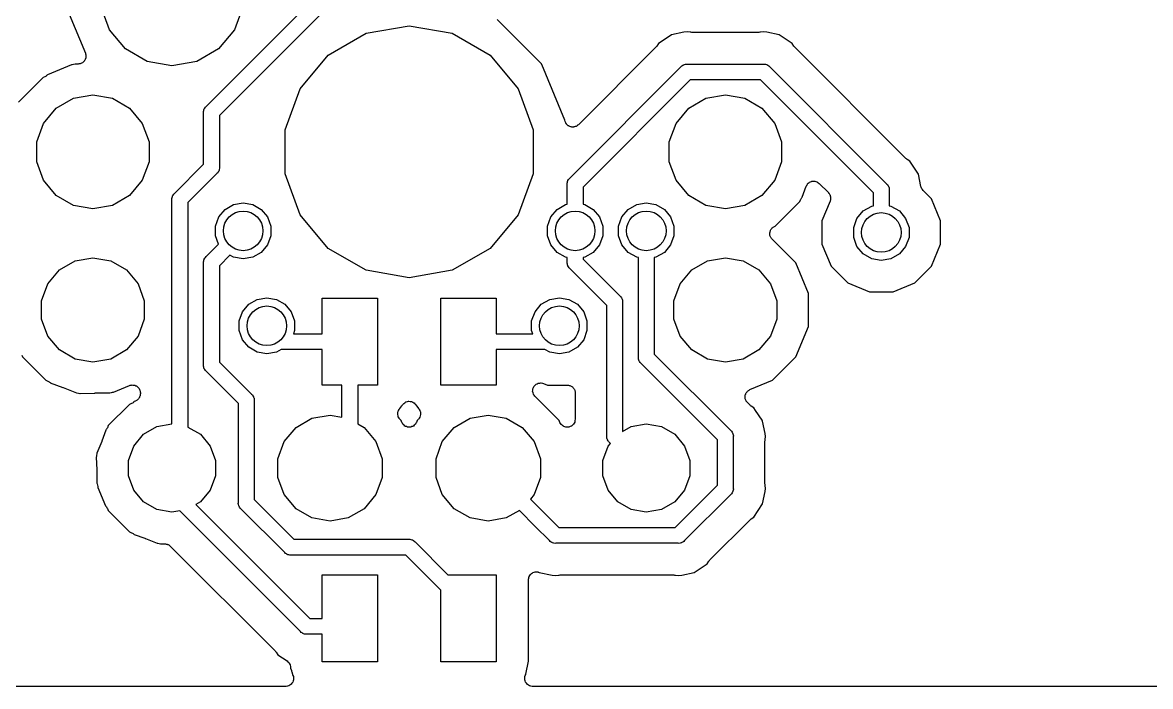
# Model space of a CAD drawing. Extents: x 240.1 to 314.9, y -176.2 to -102.8.
# Drawn here: x 261.76 to 279.88, y -176.23 to -165.56 of the extents above; entities that cross this region are included whole.
import ezdxf

# ---------------------------------------------------------------- set-up
doc = ezdxf.new("R2010")
doc.units = 0
doc.header["$MEASUREMENT"] = 0
doc.layers.add('BLACK', color=7, linetype='CONTINUOUS')

msp = doc.modelspace()

# ---------------------------------------------------------------- linework, layer by layer
at = {"layer": 'BLACK', "linetype": 'CONTINUOUS'}
for p, q in [((264.709, -166.911), (266.987, -164.633)), ((267.134, -164.846), (264.922, -167.058)), ((263.155, -165.68), (263.017, -165.302)), ((265.303, -165.302), (265.165, -165.68)), ((262.509, -165.428), (262.769, -166.055)), ((270.096, -166.228), (269.382, -165.514)), ((263.414, -165.989), (263.155, -165.68)), ((265.165, -165.68), (264.906, -165.989)), ((266.669, -166.089), (267.278, -165.737)), ((267.278, -165.737), (267.97, -165.615)), ((267.97, -165.615), (268.662, -165.737)), ((268.662, -165.737), (269.271, -166.089)), ((272.187, -165.76), (272.05, -165.851)), ((272.384, -165.721), (272.187, -165.76)), ((272.435, -165.711), (272.384, -165.721)), ((272.384, -165.721), (272.384, -165.721)), ((272.485, -165.721), (272.435, -165.711)), ((272.497, -165.721), (272.485, -165.721)), ((272.51, -165.723), (272.497, -165.721)), ((273.59, -165.723), (272.51, -165.723)), ((273.603, -165.721), (273.59, -165.723)), ((273.615, -165.721), (273.603, -165.721)), ((273.665, -165.711), (273.615, -165.721)), ((273.716, -165.721), (273.665, -165.711)), ((273.913, -165.76), (273.716, -165.721)), ((273.716, -165.721), (273.716, -165.721)), ((274.123, -165.9), (273.913, -165.76)), ((271.933, -165.962), (270.688, -167.206)), ((271.94, -165.952), (271.933, -165.962)), ((271.948, -165.943), (271.94, -165.952)), ((271.977, -165.9), (271.948, -165.943)), ((272.05, -165.851), (271.977, -165.9)), ((274.152, -165.943), (274.123, -165.9)), ((274.16, -165.952), (274.152, -165.943)), ((274.167, -165.962), (274.16, -165.952)), ((275.951, -167.746), (274.167, -165.962)), ((262.773, -166.142), (262.766, -166.155)), ((262.769, -166.055), (262.772, -166.069)), ((262.772, -166.069), (262.776, -166.082)), ((262.774, -166.134), (262.773, -166.142)), ((262.776, -166.126), (262.774, -166.134)), ((262.776, -166.082), (262.776, -166.09)), ((262.776, -166.09), (262.778, -166.099)), ((262.778, -166.099), (262.776, -166.112)), ((262.776, -166.112), (262.776, -166.126)), ((263.763, -166.191), (263.414, -165.989)), ((264.906, -165.989), (264.557, -166.191)), ((266.217, -166.628), (266.669, -166.089)), ((269.271, -166.089), (269.723, -166.628)), ((262.548, -166.244), (262.161, -166.405)), ((262.559, -166.244), (262.548, -166.244)), ((262.58, -166.239), (262.559, -166.244)), ((262.559, -166.244), (262.559, -166.244)), ((262.559, -166.244), (262.559, -166.244)), ((262.602, -166.234), (262.58, -166.239)), ((262.61, -166.231), (262.602, -166.234)), ((262.602, -166.234), (262.602, -166.234)), ((262.602, -166.234), (262.602, -166.234)), ((262.651, -166.231), (262.61, -166.231)), ((262.665, -166.229), (262.651, -166.231)), ((262.679, -166.228), (262.665, -166.229)), ((262.687, -166.225), (262.679, -166.228)), ((262.695, -166.223), (262.687, -166.225)), ((262.707, -166.217), (262.695, -166.223)), ((262.72, -166.211), (262.707, -166.217)), ((262.726, -166.206), (262.72, -166.211)), ((262.733, -166.201), (262.726, -166.206)), ((262.742, -166.191), (262.733, -166.201)), ((262.752, -166.181), (262.742, -166.191)), ((262.756, -166.174), (262.752, -166.181)), ((262.761, -166.168), (262.756, -166.174)), ((262.766, -166.155), (262.761, -166.168)), ((264.16, -166.261), (263.763, -166.191)), ((264.557, -166.191), (264.16, -166.261)), ((270.097, -166.23), (270.096, -166.228)), ((270.101, -166.237), (270.097, -166.23)), ((270.472, -167.132), (270.101, -166.237)), ((270.551, -168.062), (272.341, -166.272)), ((272.341, -166.272), (272.352, -166.259)), ((272.352, -166.259), (272.366, -166.251)), ((272.366, -166.251), (272.38, -166.241)), ((272.38, -166.241), (272.386, -166.24)), ((272.386, -166.24), (272.391, -166.237)), ((272.391, -166.237), (272.407, -166.234)), ((272.407, -166.234), (272.423, -166.23)), ((272.423, -166.23), (272.44, -166.231)), ((272.44, -166.231), (273.66, -166.231)), ((273.66, -166.231), (273.677, -166.23)), ((273.677, -166.23), (273.693, -166.234)), ((273.693, -166.234), (273.709, -166.237)), ((273.709, -166.237), (273.714, -166.24)), ((273.714, -166.24), (273.72, -166.241)), ((273.72, -166.241), (273.734, -166.251)), ((273.734, -166.251), (273.748, -166.259)), ((273.748, -166.259), (273.759, -166.272)), ((273.759, -166.272), (275.641, -168.154)), ((262.092, -166.446), (261.696, -166.842)), ((262.119, -166.434), (262.092, -166.446)), ((262.127, -166.429), (262.119, -166.434)), ((262.137, -166.425), (262.127, -166.429)), ((262.146, -166.417), (262.137, -166.425)), ((262.156, -166.411), (262.146, -166.417)), ((262.161, -166.405), (262.156, -166.411)), ((272.487, -166.485), (270.764, -168.208)), ((273.613, -166.485), (272.487, -166.485)), ((275.428, -168.3), (273.613, -166.485)), ((265.976, -167.288), (266.217, -166.628)), ((269.723, -166.628), (269.964, -167.288)), ((262.302, -166.939), (262.577, -166.78)), ((262.577, -166.78), (262.89, -166.725)), ((262.89, -166.725), (263.203, -166.78)), ((263.203, -166.78), (263.478, -166.939)), ((272.462, -166.939), (272.737, -166.78)), ((272.737, -166.78), (273.05, -166.725)), ((273.05, -166.725), (273.363, -166.78)), ((273.363, -166.78), (273.638, -166.939)), ((262.098, -167.183), (262.302, -166.939)), ((263.478, -166.939), (263.682, -167.183)), ((264.667, -166.994), (264.671, -166.977)), ((264.668, -167.011), (264.667, -166.994)), ((264.668, -167.841), (264.668, -167.011)), ((264.671, -166.977), (264.674, -166.961)), ((264.674, -166.961), (264.677, -166.956)), ((264.677, -166.956), (264.678, -166.951)), ((264.678, -166.951), (264.688, -166.937)), ((264.688, -166.937), (264.696, -166.922)), ((264.696, -166.922), (264.709, -166.911)), ((272.258, -167.183), (272.462, -166.939)), ((273.638, -166.939), (273.842, -167.183)), ((261.989, -167.481), (262.098, -167.183)), ((263.682, -167.183), (263.791, -167.481)), ((264.922, -167.058), (264.922, -167.888)), ((270.476, -167.151), (270.472, -167.132)), ((270.477, -167.153), (270.476, -167.151)), ((270.477, -167.155), (270.477, -167.153)), ((270.481, -167.165), (270.477, -167.155)), ((270.489, -167.177), (270.481, -167.165)), ((270.495, -167.189), (270.489, -167.177)), ((270.501, -167.195), (270.495, -167.189)), ((270.505, -167.202), (270.501, -167.195)), ((270.516, -167.211), (270.505, -167.202)), ((270.526, -167.221), (270.516, -167.211)), ((270.533, -167.224), (270.526, -167.221)), ((270.54, -167.229), (270.533, -167.224)), ((270.553, -167.233), (270.54, -167.229)), ((270.566, -167.239), (270.553, -167.233)), ((270.639, -167.235), (270.626, -167.24)), ((270.652, -167.232), (270.639, -167.235)), ((270.659, -167.227), (270.652, -167.232)), ((270.667, -167.224), (270.659, -167.227)), ((270.677, -167.214), (270.667, -167.224)), ((270.688, -167.206), (270.677, -167.214)), ((272.149, -167.481), (272.258, -167.183)), ((273.842, -167.183), (273.951, -167.481)), ((265.976, -167.992), (265.976, -167.288)), ((269.964, -167.288), (269.964, -167.992)), ((270.574, -167.24), (270.566, -167.239)), ((270.582, -167.242), (270.574, -167.24)), ((270.596, -167.242), (270.582, -167.242)), ((270.61, -167.243), (270.596, -167.242)), ((270.618, -167.241), (270.61, -167.243)), ((270.626, -167.24), (270.618, -167.241)), ((261.989, -167.799), (261.989, -167.481)), ((263.791, -167.481), (263.791, -167.799)), ((272.149, -167.799), (272.149, -167.481)), ((273.951, -167.481), (273.951, -167.799)), ((275.961, -167.753), (275.951, -167.746)), ((275.97, -167.762), (275.961, -167.753)), ((276.013, -167.79), (275.97, -167.762)), ((262.098, -168.097), (261.989, -167.799)), ((263.791, -167.799), (263.682, -168.097)), ((264.201, -168.308), (264.668, -167.841)), ((264.902, -167.962), (264.894, -167.977)), ((264.912, -167.949), (264.902, -167.962)), ((264.913, -167.943), (264.912, -167.949)), ((264.916, -167.938), (264.913, -167.943)), ((264.919, -167.922), (264.916, -167.938)), ((264.923, -167.905), (264.919, -167.922)), ((264.922, -167.888), (264.923, -167.905)), ((272.258, -168.097), (272.149, -167.799)), ((273.951, -167.799), (273.842, -168.097)), ((276.153, -168), (276.013, -167.79)), ((262.302, -168.341), (262.098, -168.097)), ((263.682, -168.097), (263.478, -168.341)), ((264.881, -167.988), (264.414, -168.455)), ((264.894, -167.977), (264.881, -167.988)), ((266.217, -168.652), (265.976, -167.992)), ((269.964, -167.992), (269.723, -168.652)), ((270.509, -168.145), (270.513, -168.128)), ((270.513, -168.128), (270.516, -168.112)), ((270.516, -168.112), (270.519, -168.107)), ((270.519, -168.107), (270.52, -168.101)), ((270.52, -168.101), (270.53, -168.087)), ((270.53, -168.087), (270.538, -168.073)), ((270.538, -168.073), (270.551, -168.062)), ((272.462, -168.341), (272.258, -168.097)), ((273.842, -168.097), (273.638, -168.341)), ((274.382, -168.145), (274.394, -168.133)), ((274.394, -168.133), (274.399, -168.131)), ((274.399, -168.131), (274.404, -168.127)), ((274.404, -168.127), (274.419, -168.122)), ((274.419, -168.122), (274.434, -168.115)), ((274.434, -168.115), (274.44, -168.114)), ((274.44, -168.114), (274.445, -168.112)), ((274.445, -168.112), (274.462, -168.112)), ((274.462, -168.112), (274.478, -168.111)), ((274.478, -168.111), (274.483, -168.112)), ((274.483, -168.112), (274.489, -168.112)), ((274.489, -168.112), (274.505, -168.118)), ((274.505, -168.118), (274.521, -168.122)), ((274.521, -168.122), (274.525, -168.126)), ((274.525, -168.126), (274.531, -168.127)), ((274.531, -168.127), (274.543, -168.138)), ((274.543, -168.138), (274.557, -168.148)), ((276.192, -168.195), (276.153, -168)), ((264.18, -168.334), (264.188, -168.319)), ((264.188, -168.319), (264.201, -168.308)), ((270.51, -168.161), (270.509, -168.145)), ((270.51, -168.481), (270.51, -168.161)), ((270.764, -168.208), (270.764, -168.481)), ((274.283, -168.371), (274.348, -168.194)), ((274.348, -168.194), (274.356, -168.179)), ((274.356, -168.179), (274.363, -168.164)), ((274.363, -168.164), (274.367, -168.16)), ((274.367, -168.16), (274.37, -168.156)), ((274.37, -168.156), (274.382, -168.145)), ((274.557, -168.148), (274.704, -168.295)), ((274.704, -168.295), (274.709, -168.302)), ((274.709, -168.302), (274.715, -168.308)), ((274.715, -168.308), (274.722, -168.32)), ((274.722, -168.32), (274.73, -168.331)), ((275.428, -168.506), (275.428, -168.3)), ((275.641, -168.154), (275.654, -168.165)), ((275.654, -168.165), (275.662, -168.179)), ((275.662, -168.179), (275.672, -168.193)), ((275.672, -168.193), (275.673, -168.199)), ((275.673, -168.199), (275.676, -168.204)), ((275.676, -168.204), (275.679, -168.22)), ((275.679, -168.22), (275.683, -168.237)), ((275.683, -168.237), (275.682, -168.253)), ((275.682, -168.253), (275.682, -168.506)), ((276.197, -168.209), (276.192, -168.195)), ((276.201, -168.224), (276.197, -168.209)), ((276.205, -168.23), (276.201, -168.224)), ((276.208, -168.236), (276.205, -168.23)), ((276.218, -168.248), (276.208, -168.236)), ((276.227, -168.26), (276.218, -168.248)), ((276.362, -168.396), (276.227, -168.26)), ((262.577, -168.5), (262.302, -168.341)), ((262.89, -168.555), (262.577, -168.5)), ((263.203, -168.5), (262.89, -168.555)), ((263.478, -168.341), (263.203, -168.5)), ((264.159, -168.391), (264.163, -168.374)), ((264.16, -168.408), (264.159, -168.391)), ((264.16, -172.011), (264.16, -168.408)), ((264.163, -168.374), (264.166, -168.358)), ((264.166, -168.358), (264.169, -168.353)), ((264.169, -168.353), (264.17, -168.348)), ((264.17, -168.348), (264.18, -168.334)), ((264.414, -168.455), (264.414, -172.06)), ((265.013, -168.564), (265.149, -168.486)), ((265.149, -168.486), (265.303, -168.459)), ((265.303, -168.459), (265.457, -168.486)), ((265.457, -168.486), (265.593, -168.564)), ((270.347, -168.564), (270.483, -168.486)), ((270.483, -168.486), (270.51, -168.481)), ((270.764, -168.481), (270.791, -168.486)), ((270.791, -168.486), (270.927, -168.564)), ((271.49, -168.564), (271.626, -168.486)), ((271.626, -168.486), (271.78, -168.459)), ((271.78, -168.459), (271.934, -168.486)), ((271.934, -168.486), (272.07, -168.564)), ((272.737, -168.5), (272.462, -168.341)), ((273.05, -168.555), (272.737, -168.5)), ((273.363, -168.5), (273.05, -168.555)), ((273.638, -168.341), (273.363, -168.5)), ((273.848, -168.834), (274.244, -168.438)), ((274.244, -168.438), (274.256, -168.411)), ((274.256, -168.411), (274.261, -168.403)), ((274.261, -168.403), (274.265, -168.393)), ((274.265, -168.393), (274.273, -168.384)), ((274.273, -168.384), (274.279, -168.374)), ((274.279, -168.374), (274.283, -168.371)), ((274.732, -168.434), (274.602, -168.746)), ((274.73, -168.331), (274.732, -168.339)), ((274.732, -168.339), (274.736, -168.347)), ((274.734, -168.425), (274.732, -168.434)), ((274.737, -168.418), (274.734, -168.425)), ((274.736, -168.347), (274.737, -168.361)), ((274.737, -168.361), (274.741, -168.374)), ((274.738, -168.404), (274.737, -168.418)), ((274.741, -168.391), (274.738, -168.404)), ((274.741, -168.374), (274.74, -168.382)), ((274.74, -168.382), (274.741, -168.391)), ((275.401, -168.511), (275.428, -168.506)), ((275.682, -168.506), (275.709, -168.511)), ((276.507, -168.746), (276.362, -168.396)), ((264.858, -168.832), (264.912, -168.684)), ((264.912, -168.684), (265.013, -168.564)), ((265.593, -168.564), (265.694, -168.684)), ((265.694, -168.684), (265.748, -168.832)), ((266.669, -169.191), (266.217, -168.652)), ((269.723, -168.652), (269.271, -169.191)), ((270.192, -168.832), (270.246, -168.684)), ((270.246, -168.684), (270.347, -168.564)), ((270.927, -168.564), (271.028, -168.684)), ((271.028, -168.684), (271.082, -168.832)), ((271.335, -168.832), (271.389, -168.684)), ((271.389, -168.684), (271.49, -168.564)), ((272.07, -168.564), (272.171, -168.684)), ((272.171, -168.684), (272.224, -168.832)), ((275.164, -168.71), (275.265, -168.59)), ((275.265, -168.59), (275.401, -168.511)), ((275.709, -168.511), (275.845, -168.59)), ((275.845, -168.59), (275.946, -168.71)), ((264.858, -168.988), (264.858, -168.832)), ((265.748, -168.832), (265.748, -168.988)), ((270.192, -168.988), (270.192, -168.832)), ((271.082, -168.832), (271.082, -168.988)), ((271.335, -168.988), (271.335, -168.832)), ((272.224, -168.832), (272.224, -168.988)), ((273.796, -168.872), (273.804, -168.861)), ((273.804, -168.861), (273.811, -168.856)), ((273.811, -168.856), (273.817, -168.85)), ((273.817, -168.85), (273.83, -168.845)), ((273.83, -168.845), (273.841, -168.837)), ((273.841, -168.837), (273.848, -168.834)), ((274.602, -168.746), (274.602, -169.125)), ((275.111, -168.857), (275.164, -168.71)), ((275.111, -169.014), (275.111, -168.857)), ((275.946, -168.71), (276, -168.857)), ((276, -168.857), (276, -169.014)), ((276.507, -169.125), (276.507, -168.746)), ((264.908, -169.125), (264.858, -168.988)), ((265.748, -168.988), (265.694, -169.136)), ((270.246, -169.136), (270.192, -168.988)), ((271.082, -168.988), (271.028, -169.136)), ((271.389, -169.136), (271.335, -168.988)), ((272.224, -168.988), (272.171, -169.136)), ((273.763, -168.966), (273.765, -168.952)), ((273.766, -168.974), (273.763, -168.966)), ((273.764, -168.938), (273.767, -168.93)), ((273.765, -168.952), (273.764, -168.938)), ((273.766, -168.982), (273.766, -168.974)), ((273.771, -168.995), (273.766, -168.982)), ((273.767, -168.922), (273.773, -168.909)), ((273.767, -168.93), (273.767, -168.922)), ((273.775, -169.008), (273.771, -168.995)), ((273.773, -168.909), (273.777, -168.896)), ((273.78, -169.015), (273.775, -169.008)), ((273.777, -168.896), (273.782, -168.889)), ((273.783, -169.023), (273.78, -169.015)), ((273.782, -168.889), (273.786, -168.882)), ((273.792, -169.033), (273.783, -169.023)), ((273.786, -168.882), (273.796, -168.872)), ((273.8, -169.044), (273.792, -169.033)), ((274.18, -169.425), (273.8, -169.044)), ((275.164, -169.161), (275.111, -169.014)), ((276, -169.014), (275.946, -169.161)), ((264.709, -169.324), (264.908, -169.125)), ((265.694, -169.136), (265.593, -169.256)), ((267.278, -169.543), (266.669, -169.191)), ((269.271, -169.191), (268.662, -169.543)), ((270.347, -169.256), (270.246, -169.136)), ((271.028, -169.136), (270.927, -169.256)), ((271.49, -169.256), (271.389, -169.136)), ((272.171, -169.136), (272.07, -169.256)), ((274.602, -169.125), (274.748, -169.475)), ((275.265, -169.281), (275.164, -169.161)), ((275.946, -169.161), (275.845, -169.281)), ((276.362, -169.475), (276.507, -169.125)), ((262.351, -169.538), (262.603, -169.392)), ((262.603, -169.392), (262.89, -169.342)), ((262.89, -169.342), (263.177, -169.392)), ((263.177, -169.392), (263.429, -169.538)), ((264.667, -169.407), (264.671, -169.39)), ((264.668, -169.424), (264.667, -169.407)), ((264.671, -169.39), (264.674, -169.374)), ((264.674, -169.374), (264.677, -169.369)), ((264.677, -169.369), (264.678, -169.363)), ((264.678, -169.363), (264.688, -169.35)), ((264.688, -169.35), (264.696, -169.335)), ((264.696, -169.335), (264.709, -169.324)), ((265.091, -169.301), (264.922, -169.471)), ((265.149, -169.334), (265.091, -169.301)), ((265.303, -169.361), (265.149, -169.334)), ((265.457, -169.334), (265.303, -169.361)), ((265.593, -169.256), (265.457, -169.334)), ((270.483, -169.334), (270.347, -169.256)), ((270.51, -169.339), (270.483, -169.334)), ((270.509, -169.429), (270.51, -169.412)), ((270.51, -169.412), (270.51, -169.339)), ((270.791, -169.334), (270.764, -169.339)), ((270.764, -169.339), (270.764, -169.365)), ((270.764, -169.365), (271.358, -169.959)), ((270.927, -169.256), (270.791, -169.334)), ((271.626, -169.334), (271.49, -169.256)), ((271.653, -169.339), (271.626, -169.334)), ((271.653, -170.936), (271.653, -169.339)), ((271.934, -169.334), (271.907, -169.339)), ((271.907, -169.339), (271.907, -170.889)), ((272.07, -169.256), (271.934, -169.334)), ((272.511, -169.538), (272.763, -169.392)), ((272.763, -169.392), (273.05, -169.342)), ((273.05, -169.342), (273.337, -169.392)), ((273.337, -169.392), (273.589, -169.538)), ((275.401, -169.36), (275.265, -169.281)), ((275.555, -169.387), (275.401, -169.36)), ((275.709, -169.36), (275.555, -169.387)), ((275.845, -169.281), (275.709, -169.36)), ((262.164, -169.761), (262.351, -169.538)), ((263.429, -169.538), (263.616, -169.761)), ((264.668, -171.063), (264.668, -169.424)), ((264.922, -169.471), (264.922, -171.016)), ((267.97, -169.665), (267.278, -169.543)), ((268.662, -169.543), (267.97, -169.665)), ((270.513, -169.446), (270.509, -169.429)), ((270.516, -169.462), (270.513, -169.446)), ((270.519, -169.467), (270.516, -169.462)), ((270.52, -169.472), (270.519, -169.467)), ((270.53, -169.486), (270.52, -169.472)), ((270.538, -169.501), (270.53, -169.486)), ((270.551, -169.512), (270.538, -169.501)), ((271.145, -170.106), (270.551, -169.512)), ((272.324, -169.761), (272.511, -169.538)), ((273.589, -169.538), (273.776, -169.761)), ((274.383, -169.915), (274.18, -169.425)), ((274.748, -169.475), (275.015, -169.743)), ((276.095, -169.743), (276.362, -169.475)), ((262.065, -170.034), (262.164, -169.761)), ((263.616, -169.761), (263.715, -170.034)), ((272.224, -170.034), (272.324, -169.761)), ((273.776, -169.761), (273.875, -170.034)), ((275.015, -169.743), (275.366, -169.888)), ((275.744, -169.888), (276.095, -169.743)), ((274.383, -170.445), (274.383, -169.915)), ((275.366, -169.888), (275.744, -169.888)), ((262.065, -170.326), (262.065, -170.034)), ((263.715, -170.034), (263.715, -170.326)), ((265.293, -170.208), (265.394, -170.088)), ((265.394, -170.088), (265.53, -170.01)), ((265.53, -170.01), (265.684, -169.983)), ((265.684, -169.983), (265.838, -170.01)), ((265.838, -170.01), (265.974, -170.088)), ((265.974, -170.088), (266.075, -170.208)), ((266.573, -170.561), (266.573, -169.989)), ((266.573, -169.989), (267.462, -169.989)), ((267.462, -169.989), (267.462, -171.386)), ((268.478, -171.386), (268.478, -169.989)), ((268.478, -169.989), (269.367, -169.989)), ((269.367, -169.989), (269.367, -170.561)), ((269.992, -170.208), (270.093, -170.088)), ((270.093, -170.088), (270.229, -170.01)), ((270.229, -170.01), (270.383, -169.983)), ((270.383, -169.983), (270.537, -170.01)), ((270.537, -170.01), (270.673, -170.088)), ((270.673, -170.088), (270.774, -170.208)), ((271.145, -172.206), (271.145, -170.106)), ((271.358, -169.959), (271.371, -169.97)), ((271.371, -169.97), (271.379, -169.985)), ((271.379, -169.985), (271.389, -169.998)), ((271.389, -169.998), (271.39, -170.004)), ((271.39, -170.004), (271.393, -170.009)), ((271.393, -170.009), (271.396, -170.025)), ((271.396, -170.025), (271.4, -170.042)), ((271.4, -170.042), (271.399, -170.059)), ((271.399, -170.059), (271.399, -172.133)), ((272.224, -170.326), (272.224, -170.034)), ((273.875, -170.034), (273.875, -170.326)), ((265.239, -170.356), (265.293, -170.208)), ((266.075, -170.208), (266.128, -170.356)), ((269.938, -170.356), (269.992, -170.208)), ((270.774, -170.208), (270.827, -170.356)), ((262.164, -170.599), (262.065, -170.326)), ((263.715, -170.326), (263.616, -170.599)), ((265.239, -170.512), (265.239, -170.356)), ((266.128, -170.356), (266.128, -170.512)), ((269.938, -170.512), (269.938, -170.356)), ((270.827, -170.356), (270.827, -170.512)), ((272.324, -170.599), (272.224, -170.326)), ((273.875, -170.326), (273.776, -170.599)), ((274.18, -170.935), (274.383, -170.445)), ((262.351, -170.822), (262.164, -170.599)), ((263.616, -170.599), (263.429, -170.822)), ((265.293, -170.66), (265.239, -170.512)), ((265.394, -170.78), (265.293, -170.66)), ((266.128, -170.512), (266.111, -170.561)), ((266.111, -170.561), (266.573, -170.561)), ((269.367, -170.561), (269.956, -170.561)), ((269.956, -170.561), (269.938, -170.512)), ((270.774, -170.66), (270.673, -170.78)), ((270.827, -170.512), (270.774, -170.66)), ((272.511, -170.822), (272.324, -170.599)), ((273.776, -170.599), (273.589, -170.822)), ((262.603, -170.968), (262.351, -170.822)), ((263.429, -170.822), (263.177, -170.968)), ((265.53, -170.858), (265.394, -170.78)), ((265.684, -170.885), (265.53, -170.858)), ((265.838, -170.858), (265.684, -170.885)), ((265.916, -170.814), (265.838, -170.858)), ((265.927, -170.816), (265.916, -170.814)), ((265.944, -170.815), (265.927, -170.816)), ((266.573, -170.815), (265.944, -170.815)), ((266.573, -171.386), (266.573, -170.815)), ((270.123, -170.815), (269.367, -170.815)), ((269.367, -170.815), (269.367, -171.386)), ((270.14, -170.816), (270.123, -170.815)), ((270.151, -170.814), (270.14, -170.816)), ((270.229, -170.858), (270.151, -170.814)), ((270.383, -170.885), (270.229, -170.858)), ((270.537, -170.858), (270.383, -170.885)), ((270.673, -170.78), (270.537, -170.858)), ((272.763, -170.968), (272.511, -170.822)), ((273.589, -170.822), (273.337, -170.968)), ((261.747, -170.905), (261.76, -170.935)), ((261.76, -170.935), (262.135, -171.31)), ((262.89, -171.018), (262.603, -170.968)), ((263.177, -170.968), (262.89, -171.018)), ((264.922, -171.016), (265.44, -171.534)), ((271.652, -170.953), (271.653, -170.936)), ((271.656, -170.97), (271.652, -170.953)), ((271.659, -170.986), (271.656, -170.97)), ((271.662, -170.991), (271.659, -170.986)), ((271.663, -170.997), (271.662, -170.991)), ((271.673, -171.01), (271.663, -170.997)), ((271.681, -171.025), (271.673, -171.01)), ((271.694, -171.036), (271.681, -171.025)), ((272.923, -172.265), (271.694, -171.036)), ((271.907, -170.889), (273.136, -172.118)), ((273.05, -171.018), (272.763, -170.968)), ((273.337, -170.968), (273.05, -171.018)), ((273.805, -171.31), (274.18, -170.935)), ((264.667, -171.08), (264.668, -171.063)), ((264.671, -171.097), (264.667, -171.08)), ((264.674, -171.113), (264.671, -171.097)), ((264.677, -171.118), (264.674, -171.113)), ((264.678, -171.123), (264.677, -171.118)), ((264.688, -171.137), (264.678, -171.123)), ((264.696, -171.152), (264.688, -171.137)), ((264.709, -171.163), (264.696, -171.152)), ((265.227, -171.68), (264.709, -171.163)), ((262.135, -171.31), (262.165, -171.323)), ((262.165, -171.323), (262.174, -171.329)), ((262.174, -171.329), (262.185, -171.333)), ((262.185, -171.333), (262.193, -171.341)), ((262.193, -171.341), (262.202, -171.347)), ((262.202, -171.347), (262.205, -171.35)), ((262.205, -171.35), (262.405, -171.423)), ((263.219, -171.5), (263.476, -171.393)), ((263.476, -171.393), (263.49, -171.39)), ((263.49, -171.39), (263.503, -171.386)), ((263.503, -171.386), (263.511, -171.386)), ((263.511, -171.386), (263.519, -171.384)), ((263.519, -171.384), (263.533, -171.386)), ((263.533, -171.386), (263.547, -171.386)), ((263.547, -171.386), (263.555, -171.388)), ((263.555, -171.388), (263.563, -171.39)), ((263.563, -171.39), (263.575, -171.396)), ((263.575, -171.396), (263.588, -171.401)), ((263.588, -171.401), (263.595, -171.406)), ((266.89, -171.386), (266.573, -171.386)), ((266.891, -171.902), (266.89, -171.386)), ((267.462, -171.386), (267.144, -171.386)), ((267.144, -171.386), (267.144, -172.009)), ((269.367, -171.386), (268.478, -171.386)), ((269.975, -171.407), (269.977, -171.404)), ((269.977, -171.404), (269.99, -171.391)), ((269.99, -171.391), (270.003, -171.376)), ((270.003, -171.376), (270.006, -171.375)), ((270.006, -171.375), (270.008, -171.373)), ((270.008, -171.373), (270.025, -171.365)), ((270.025, -171.365), (270.042, -171.356)), ((270.042, -171.356), (270.045, -171.356)), ((270.045, -171.356), (270.048, -171.355)), ((270.048, -171.355), (270.067, -171.353)), ((270.067, -171.353), (270.086, -171.35)), ((270.086, -171.35), (270.089, -171.351)), ((270.089, -171.351), (270.092, -171.351)), ((270.092, -171.351), (270.11, -171.356)), ((270.11, -171.356), (270.129, -171.36)), ((270.129, -171.36), (270.194, -171.386)), ((270.194, -171.386), (270.51, -171.386)), ((270.51, -171.386), (270.521, -171.388)), ((270.521, -171.388), (270.532, -171.388)), ((270.532, -171.388), (270.542, -171.392)), ((270.542, -171.392), (270.553, -171.394)), ((270.553, -171.394), (270.563, -171.4)), ((270.563, -171.4), (270.574, -171.404)), ((270.574, -171.404), (270.582, -171.411)), ((273.444, -171.46), (273.805, -171.31)), ((262.405, -171.423), (262.408, -171.424)), ((262.408, -171.424), (262.411, -171.425)), ((262.411, -171.425), (262.625, -171.513)), ((262.625, -171.513), (262.634, -171.513)), ((262.634, -171.513), (262.656, -171.517)), ((262.656, -171.517), (262.677, -171.521)), ((262.677, -171.521), (262.678, -171.521)), ((262.678, -171.521), (262.678, -171.521)), ((262.678, -171.521), (262.678, -171.521)), ((262.678, -171.521), (262.687, -171.524)), ((262.687, -171.524), (262.918, -171.514)), ((262.918, -171.514), (262.921, -171.514)), ((262.921, -171.514), (262.924, -171.513)), ((262.924, -171.513), (263.155, -171.513)), ((263.155, -171.513), (263.164, -171.51)), ((263.164, -171.51), (263.186, -171.505)), ((263.186, -171.505), (263.207, -171.5)), ((263.207, -171.5), (263.219, -171.5)), ((263.595, -171.406), (263.602, -171.41)), ((263.602, -171.41), (263.612, -171.42)), ((263.612, -171.42), (263.622, -171.429)), ((263.622, -171.429), (263.626, -171.436)), ((263.626, -171.436), (263.632, -171.442)), ((263.638, -171.585), (263.629, -171.596)), ((263.632, -171.442), (263.637, -171.455)), ((263.637, -171.455), (263.644, -171.467)), ((263.64, -171.577), (263.638, -171.585)), ((263.644, -171.57), (263.64, -171.577)), ((263.644, -171.467), (263.646, -171.475)), ((263.647, -171.556), (263.644, -171.57)), ((263.646, -171.475), (263.649, -171.483)), ((263.651, -171.543), (263.647, -171.556)), ((263.649, -171.483), (263.65, -171.497)), ((263.65, -171.497), (263.652, -171.511)), ((263.652, -171.526), (263.651, -171.534)), ((263.651, -171.534), (263.651, -171.543)), ((263.652, -171.511), (263.652, -171.526)), ((265.44, -171.534), (265.453, -171.545)), ((265.453, -171.545), (265.461, -171.559)), ((265.461, -171.559), (265.471, -171.573)), ((265.471, -171.573), (265.472, -171.579)), ((265.472, -171.579), (265.475, -171.584)), ((265.475, -171.584), (265.478, -171.6)), ((269.954, -171.488), (269.956, -171.469)), ((269.955, -171.491), (269.954, -171.488)), ((269.955, -171.494), (269.955, -171.491)), ((269.961, -171.512), (269.955, -171.494)), ((269.956, -171.469), (269.957, -171.45)), ((269.957, -171.45), (269.958, -171.447)), ((269.958, -171.444), (269.966, -171.427)), ((269.958, -171.447), (269.958, -171.444)), ((269.966, -171.531), (269.961, -171.512)), ((269.966, -171.427), (269.973, -171.409)), ((269.967, -171.533), (269.966, -171.531)), ((269.968, -171.536), (269.967, -171.533)), ((269.98, -171.551), (269.968, -171.536)), ((269.973, -171.409), (269.975, -171.407)), ((269.991, -171.567), (269.98, -171.551)), ((270.381, -171.957), (269.991, -171.567)), ((270.582, -171.411), (270.592, -171.416)), ((270.592, -171.416), (270.599, -171.425)), ((270.599, -171.425), (270.607, -171.432)), ((270.607, -171.432), (270.613, -171.441)), ((270.613, -171.441), (270.62, -171.45)), ((270.62, -171.45), (270.624, -171.46)), ((270.624, -171.46), (270.629, -171.47)), ((270.629, -171.47), (270.631, -171.481)), ((270.631, -171.481), (270.635, -171.491)), ((270.635, -171.491), (270.635, -171.503)), ((270.635, -171.503), (270.637, -171.513)), ((270.637, -171.513), (270.637, -171.936)), ((273.366, -171.588), (273.368, -171.575)), ((273.367, -171.561), (273.37, -171.553)), ((273.368, -171.575), (273.367, -171.561)), ((273.37, -171.544), (273.376, -171.532)), ((273.37, -171.553), (273.37, -171.544)), ((273.376, -171.532), (273.38, -171.519)), ((273.38, -171.519), (273.385, -171.512)), ((273.385, -171.512), (273.389, -171.505)), ((273.389, -171.505), (273.399, -171.495)), ((273.399, -171.495), (273.407, -171.484)), ((273.407, -171.484), (273.414, -171.479)), ((273.414, -171.479), (273.42, -171.473)), ((273.42, -171.473), (273.433, -171.467)), ((273.433, -171.467), (273.444, -171.46)), ((263.477, -171.697), (263.137, -172.037)), ((263.512, -171.683), (263.477, -171.697)), ((263.524, -171.675), (263.512, -171.683)), ((263.537, -171.669), (263.524, -171.675)), ((263.542, -171.663), (263.537, -171.669)), ((263.549, -171.659), (263.542, -171.663)), ((263.555, -171.651), (263.549, -171.659)), ((263.574, -171.644), (263.555, -171.651)), ((263.581, -171.639), (263.574, -171.644)), ((263.588, -171.636), (263.581, -171.639)), ((263.599, -171.627), (263.588, -171.636)), ((263.611, -171.62), (263.599, -171.627)), ((263.616, -171.613), (263.611, -171.62)), ((263.622, -171.608), (263.616, -171.613)), ((263.629, -171.596), (263.622, -171.608)), ((265.227, -173.273), (265.227, -171.68)), ((265.478, -171.6), (265.482, -171.617)), ((265.482, -171.617), (265.481, -171.633)), ((265.481, -171.633), (265.481, -173.226)), ((267.81, -171.774), (267.821, -171.764)), ((267.821, -171.764), (267.85, -171.721)), ((267.85, -171.721), (267.858, -171.712)), ((267.858, -171.712), (267.865, -171.701)), ((267.865, -171.701), (267.883, -171.684)), ((267.883, -171.684), (267.884, -171.683)), ((267.884, -171.683), (267.885, -171.682)), ((267.885, -171.682), (267.902, -171.67)), ((267.902, -171.67), (267.919, -171.658)), ((267.919, -171.658), (267.921, -171.658)), ((267.921, -171.658), (267.922, -171.657)), ((267.922, -171.657), (267.942, -171.652)), ((267.942, -171.652), (267.962, -171.647)), ((267.962, -171.647), (267.963, -171.647)), ((267.963, -171.647), (267.965, -171.647)), ((267.965, -171.647), (267.985, -171.649)), ((267.985, -171.649), (268.006, -171.651)), ((268.006, -171.651), (268.007, -171.652)), ((268.007, -171.652), (268.008, -171.652)), ((268.008, -171.652), (268.027, -171.661)), ((268.027, -171.661), (268.046, -171.67)), ((268.046, -171.67), (268.047, -171.671)), ((268.047, -171.671), (268.048, -171.671)), ((268.048, -171.671), (268.062, -171.686)), ((268.062, -171.686), (268.077, -171.701)), ((268.077, -171.701), (268.078, -171.702)), ((268.078, -171.702), (268.079, -171.703)), ((268.079, -171.703), (268.119, -171.764)), ((268.119, -171.764), (268.13, -171.774)), ((273.369, -171.596), (273.366, -171.588)), ((273.369, -171.605), (273.369, -171.596)), ((273.374, -171.618), (273.369, -171.605)), ((273.378, -171.631), (273.374, -171.618)), ((273.383, -171.638), (273.378, -171.631)), ((273.386, -171.646), (273.383, -171.638)), ((273.395, -171.656), (273.386, -171.646)), ((273.403, -171.667), (273.395, -171.656)), ((273.446, -171.71), (273.403, -171.667)), ((273.456, -171.717), (273.446, -171.71)), ((273.465, -171.726), (273.456, -171.717)), ((273.508, -171.754), (273.465, -171.726)), ((273.536, -171.797), (273.508, -171.754)), ((266.153, -172.068), (266.409, -171.92)), ((266.409, -171.92), (266.7, -171.869)), ((266.7, -171.869), (266.891, -171.902)), ((267.786, -171.857), (267.788, -171.837)), ((267.786, -171.859), (267.786, -171.857)), ((267.786, -171.86), (267.786, -171.859)), ((267.791, -171.88), (267.786, -171.86)), ((267.788, -171.837), (267.79, -171.816)), ((267.79, -171.815), (267.791, -171.814)), ((267.79, -171.816), (267.79, -171.815)), ((267.791, -171.814), (267.8, -171.795)), ((267.796, -171.9), (267.791, -171.88)), ((267.797, -171.901), (267.796, -171.9)), ((267.797, -171.903), (267.797, -171.901)), ((267.809, -171.92), (267.797, -171.903)), ((267.8, -171.795), (267.809, -171.776)), ((267.809, -171.776), (267.81, -171.775)), ((267.821, -171.937), (267.809, -171.92)), ((267.81, -171.775), (267.81, -171.774)), ((267.822, -171.938), (267.821, -171.937)), ((267.823, -171.939), (267.822, -171.938)), ((267.841, -171.957), (267.823, -171.939)), ((268.117, -171.939), (268.099, -171.957)), ((268.118, -171.938), (268.117, -171.939)), ((268.119, -171.937), (268.118, -171.938)), ((268.131, -171.92), (268.119, -171.937)), ((268.13, -171.774), (268.13, -171.775)), ((268.13, -171.775), (268.131, -171.776)), ((268.131, -171.776), (268.14, -171.795)), ((268.143, -171.903), (268.131, -171.92)), ((268.14, -171.795), (268.149, -171.814)), ((268.144, -171.9), (268.143, -171.901)), ((268.143, -171.901), (268.143, -171.903)), ((268.149, -171.88), (268.144, -171.9)), ((268.149, -171.814), (268.15, -171.815)), ((268.154, -171.86), (268.149, -171.88)), ((268.15, -171.815), (268.15, -171.816)), ((268.15, -171.816), (268.152, -171.837)), ((268.152, -171.837), (268.154, -171.857)), ((268.154, -171.857), (268.154, -171.859)), ((268.154, -171.859), (268.154, -171.86)), ((268.693, -172.068), (268.949, -171.92)), ((268.949, -171.92), (269.24, -171.869)), ((269.24, -171.869), (269.531, -171.92)), ((269.531, -171.92), (269.787, -172.068)), ((270.637, -171.936), (270.634, -171.955)), ((273.639, -171.95), (273.536, -171.797)), ((263.095, -172.112), (263.034, -172.285)), ((263.099, -172.109), (263.095, -172.112)), ((263.103, -172.102), (263.099, -172.109)), ((263.109, -172.097), (263.103, -172.102)), ((263.115, -172.084), (263.109, -172.097)), ((263.123, -172.072), (263.115, -172.084)), ((263.137, -172.037), (263.123, -172.072)), ((263.704, -172.177), (263.917, -172.053)), ((263.917, -172.053), (264.16, -172.011)), ((264.414, -172.06), (264.616, -172.177)), ((265.963, -172.294), (266.153, -172.068)), ((267.144, -172.009), (267.247, -172.068)), ((267.247, -172.068), (267.437, -172.294)), ((267.853, -171.985), (267.841, -171.957)), ((267.862, -171.999), (267.853, -171.985)), ((267.869, -172.014), (267.862, -171.999)), ((267.873, -172.017), (267.869, -172.014)), ((267.876, -172.022), (267.873, -172.017)), ((267.89, -172.032), (267.876, -172.022)), ((267.902, -172.044), (267.89, -172.032)), ((267.907, -172.046), (267.902, -172.044)), ((267.911, -172.049), (267.907, -172.046)), ((267.927, -172.054), (267.911, -172.049)), ((267.943, -172.06), (267.927, -172.054)), ((267.948, -172.061), (267.943, -172.06)), ((267.953, -172.062), (267.948, -172.061)), ((267.97, -172.062), (267.953, -172.062)), ((267.987, -172.062), (267.97, -172.062)), ((267.992, -172.061), (267.987, -172.062)), ((267.997, -172.06), (267.992, -172.061)), ((268.013, -172.054), (267.997, -172.06)), ((268.029, -172.049), (268.013, -172.054)), ((268.033, -172.046), (268.029, -172.049)), ((268.038, -172.044), (268.033, -172.046)), ((268.05, -172.032), (268.038, -172.044)), ((268.064, -172.022), (268.05, -172.032)), ((268.067, -172.017), (268.064, -172.022)), ((268.071, -172.014), (268.067, -172.017)), ((268.078, -171.999), (268.071, -172.014)), ((268.087, -171.985), (268.078, -171.999)), ((268.099, -171.957), (268.087, -171.985)), ((268.503, -172.294), (268.693, -172.068)), ((269.787, -172.068), (269.977, -172.294)), ((270.393, -171.985), (270.381, -171.957)), ((270.403, -172.001), (270.393, -171.985)), ((270.413, -172.018), (270.403, -172.001)), ((270.415, -172.02), (270.413, -172.018)), ((270.416, -172.022), (270.415, -172.02)), ((270.432, -172.034), (270.416, -172.022)), ((270.447, -172.046), (270.432, -172.034)), ((270.449, -172.047), (270.447, -172.046)), ((270.451, -172.049), (270.449, -172.047)), ((270.47, -172.055), (270.451, -172.049)), ((270.488, -172.061), (270.47, -172.055)), ((270.491, -172.061), (270.488, -172.061)), ((270.493, -172.062), (270.491, -172.061)), ((270.513, -172.061), (270.493, -172.062)), ((270.532, -172.061), (270.513, -172.061)), ((270.535, -172.061), (270.532, -172.061)), ((270.537, -172.06), (270.535, -172.061)), ((270.555, -172.053), (270.537, -172.06)), ((270.574, -172.046), (270.555, -172.053)), ((270.576, -172.045), (270.574, -172.046)), ((270.578, -172.044), (270.576, -172.045)), ((270.592, -172.03), (270.578, -172.044)), ((270.607, -172.018), (270.592, -172.03)), ((270.609, -172.016), (270.607, -172.018)), ((270.611, -172.014), (270.609, -172.016)), ((270.62, -171.997), (270.611, -172.014)), ((270.629, -171.98), (270.62, -171.997)), ((270.63, -171.977), (270.629, -171.98)), ((270.631, -171.975), (270.63, -171.977)), ((270.634, -171.955), (270.631, -171.975)), ((271.399, -172.133), (271.537, -172.053)), ((271.537, -172.053), (271.78, -172.011)), ((271.78, -172.011), (272.023, -172.053)), ((272.023, -172.053), (272.236, -172.177)), ((273.136, -172.118), (273.149, -172.129)), ((273.149, -172.129), (273.157, -172.144)), ((273.648, -171.964), (273.639, -171.95)), ((273.639, -171.95), (273.639, -171.95)), ((273.687, -172.162), (273.648, -171.964)), ((263.031, -172.292), (262.953, -172.48)), ((263.032, -172.288), (263.031, -172.292)), ((263.034, -172.285), (263.032, -172.288)), ((263.546, -172.365), (263.704, -172.177)), ((264.616, -172.177), (264.774, -172.365)), ((265.862, -172.572), (265.963, -172.294)), ((267.437, -172.294), (267.538, -172.572)), ((268.402, -172.572), (268.503, -172.294)), ((269.977, -172.294), (270.078, -172.572)), ((271.144, -172.223), (271.145, -172.206)), ((271.148, -172.24), (271.144, -172.223)), ((271.151, -172.256), (271.148, -172.24)), ((271.154, -172.261), (271.151, -172.256)), ((271.155, -172.266), (271.154, -172.261)), ((271.165, -172.28), (271.155, -172.266)), ((271.173, -172.295), (271.165, -172.28)), ((271.186, -172.306), (271.173, -172.295)), ((271.202, -172.322), (271.186, -172.306)), ((272.236, -172.177), (272.394, -172.365)), ((272.923, -172.995), (272.923, -172.265)), ((273.157, -172.144), (273.167, -172.157)), ((273.167, -172.157), (273.168, -172.163)), ((273.168, -172.163), (273.171, -172.168)), ((273.171, -172.168), (273.174, -172.184)), ((273.174, -172.184), (273.178, -172.201)), ((273.178, -172.201), (273.177, -172.218)), ((273.177, -172.218), (273.177, -173.042)), ((273.685, -172.287), (273.687, -172.275)), ((273.685, -172.973), (273.685, -172.287)), ((273.697, -172.212), (273.687, -172.162)), ((273.687, -172.162), (273.687, -172.162)), ((273.687, -172.262), (273.697, -172.212)), ((273.687, -172.275), (273.687, -172.262)), ((262.953, -172.492), (262.95, -172.513)), ((262.953, -172.48), (262.953, -172.492)), ((263.462, -172.597), (263.546, -172.365)), ((264.774, -172.365), (264.858, -172.597)), ((271.082, -172.597), (271.166, -172.365)), ((271.166, -172.365), (271.202, -172.322)), ((272.394, -172.365), (272.478, -172.597)), ((262.946, -172.534), (262.942, -172.546)), ((262.942, -172.546), (262.953, -172.749)), ((262.95, -172.513), (262.946, -172.534)), ((263.462, -172.843), (263.462, -172.597)), ((264.858, -172.597), (264.858, -172.843)), ((265.862, -172.868), (265.862, -172.572)), ((267.538, -172.572), (267.538, -172.868)), ((268.402, -172.868), (268.402, -172.572)), ((270.078, -172.572), (270.078, -172.868)), ((271.082, -172.843), (271.082, -172.597)), ((272.478, -172.597), (272.478, -172.843)), ((262.953, -172.749), (262.953, -172.753)), ((262.953, -172.753), (262.953, -172.756)), ((262.953, -172.756), (262.953, -172.96)), ((263.546, -173.075), (263.462, -172.843)), ((264.858, -172.843), (264.774, -173.075)), ((271.166, -173.075), (271.082, -172.843)), ((272.478, -172.843), (272.394, -173.075)), ((262.953, -172.96), (262.958, -172.971)), ((262.958, -172.971), (262.963, -172.992)), ((262.963, -172.992), (262.968, -173.013)), ((262.968, -173.013), (262.968, -173.029)), ((262.968, -173.029), (263.091, -173.325)), ((265.963, -173.146), (265.862, -172.868)), ((267.538, -172.868), (267.437, -173.146)), ((268.503, -173.146), (268.402, -172.868)), ((270.078, -172.868), (269.977, -173.146)), ((272.246, -173.673), (272.923, -172.995)), ((273.687, -172.985), (273.685, -172.973)), ((273.687, -172.997), (273.687, -172.985)), ((273.697, -173.048), (273.687, -172.997)), ((263.704, -173.263), (263.546, -173.075)), ((264.774, -173.075), (264.616, -173.263)), ((266.153, -173.372), (265.963, -173.146)), ((267.437, -173.146), (267.247, -173.372)), ((268.693, -173.372), (268.503, -173.146)), ((269.977, -173.146), (269.917, -173.217)), ((269.917, -173.217), (270.176, -173.476)), ((271.324, -173.263), (271.166, -173.075)), ((272.394, -173.075), (272.236, -173.263)), ((273.136, -173.141), (272.392, -173.885)), ((273.149, -173.131), (273.136, -173.141)), ((273.157, -173.116), (273.149, -173.131)), ((273.167, -173.102), (273.157, -173.116)), ((273.168, -173.097), (273.167, -173.102)), ((273.171, -173.092), (273.168, -173.097)), ((273.174, -173.075), (273.171, -173.092)), ((273.178, -173.059), (273.174, -173.075)), ((273.177, -173.042), (273.178, -173.059)), ((273.648, -173.295), (273.687, -173.098)), ((273.687, -173.098), (273.697, -173.048)), ((273.687, -173.098), (273.687, -173.098)), ((263.091, -173.325), (263.099, -173.331)), ((263.099, -173.331), (263.103, -173.338)), ((263.103, -173.338), (263.109, -173.343)), ((263.109, -173.343), (263.115, -173.356)), ((263.115, -173.356), (263.123, -173.368)), ((263.123, -173.368), (263.137, -173.403)), ((263.917, -173.386), (263.704, -173.263)), ((264.16, -173.429), (263.917, -173.386)), ((264.616, -173.263), (264.544, -173.305)), ((264.544, -173.305), (266.372, -175.133)), ((265.225, -173.29), (265.227, -173.273)), ((265.23, -173.306), (265.225, -173.29)), ((265.233, -173.323), (265.23, -173.306)), ((265.235, -173.328), (265.233, -173.323)), ((265.237, -173.333), (265.235, -173.328)), ((265.247, -173.347), (265.237, -173.333)), ((265.255, -173.362), (265.247, -173.347)), ((265.268, -173.373), (265.255, -173.362)), ((265.971, -174.076), (265.268, -173.373)), ((265.481, -173.226), (266.118, -173.863)), ((266.409, -173.52), (266.153, -173.372)), ((267.247, -173.372), (266.991, -173.52)), ((268.949, -173.52), (268.693, -173.372)), ((271.537, -173.386), (271.324, -173.263)), ((271.78, -173.429), (271.537, -173.386)), ((272.023, -173.386), (271.78, -173.429)), ((272.236, -173.263), (272.023, -173.386)), ((273.508, -173.505), (273.648, -173.295)), ((263.137, -173.403), (263.477, -173.743)), ((264.286, -173.407), (264.16, -173.429)), ((266.225, -175.346), (264.286, -173.407)), ((266.7, -173.571), (266.409, -173.52)), ((266.991, -173.52), (266.7, -173.571)), ((269.24, -173.571), (268.949, -173.52)), ((269.531, -173.52), (269.24, -173.571)), ((269.74, -173.399), (269.531, -173.52)), ((269.996, -173.656), (269.74, -173.399)), ((270.176, -173.476), (270.176, -173.476)), ((270.176, -173.476), (270.372, -173.673)), ((272.8, -174.195), (273.446, -173.55)), ((273.446, -173.55), (273.456, -173.543)), ((273.456, -173.543), (273.465, -173.534)), ((273.465, -173.534), (273.508, -173.505)), ((263.477, -173.743), (263.512, -173.757)), ((263.512, -173.757), (263.524, -173.765)), ((270.226, -173.885), (269.996, -173.656)), ((269.996, -173.656), (269.996, -173.656)), ((270.372, -173.673), (272.246, -173.673)), ((263.524, -173.765), (263.537, -173.771)), ((263.537, -173.771), (263.542, -173.777)), ((263.542, -173.777), (263.549, -173.781)), ((263.549, -173.781), (263.552, -173.785)), ((263.552, -173.785), (263.725, -173.846)), ((263.725, -173.846), (263.728, -173.848)), ((263.728, -173.848), (263.732, -173.849)), ((263.732, -173.849), (263.92, -173.927)), ((263.92, -173.927), (263.932, -173.927)), ((263.932, -173.927), (263.953, -173.93)), ((263.953, -173.93), (263.974, -173.934)), ((263.974, -173.934), (263.986, -173.938)), ((263.986, -173.938), (264.036, -173.935)), ((264.036, -173.935), (264.045, -173.936)), ((264.045, -173.936), (264.054, -173.935)), ((264.054, -173.935), (264.067, -173.939)), ((264.067, -173.939), (264.08, -173.94)), ((264.08, -173.94), (264.088, -173.944)), ((266.118, -173.863), (267.964, -173.863)), ((267.964, -173.863), (267.981, -173.862)), ((267.981, -173.862), (267.998, -173.866)), ((267.998, -173.866), (268.014, -173.869)), ((268.014, -173.869), (268.019, -173.872)), ((268.019, -173.872), (268.024, -173.873)), ((268.024, -173.873), (268.038, -173.883)), ((268.038, -173.883), (268.053, -173.891)), ((268.053, -173.891), (268.064, -173.904)), ((268.064, -173.904), (268.594, -174.434)), ((270.237, -173.898), (270.226, -173.885)), ((270.251, -173.907), (270.237, -173.898)), ((270.265, -173.916), (270.251, -173.907)), ((270.27, -173.918), (270.265, -173.916)), ((270.275, -173.921), (270.27, -173.918)), ((270.292, -173.924), (270.275, -173.921)), ((270.308, -173.928), (270.292, -173.924)), ((270.325, -173.927), (270.308, -173.928)), ((272.293, -173.927), (270.325, -173.927)), ((272.309, -173.928), (272.293, -173.927)), ((272.326, -173.924), (272.309, -173.928)), ((272.342, -173.921), (272.326, -173.924)), ((272.347, -173.918), (272.342, -173.921)), ((272.353, -173.916), (272.347, -173.918)), ((272.366, -173.907), (272.353, -173.916)), ((272.381, -173.898), (272.366, -173.907)), ((272.392, -173.885), (272.381, -173.898)), ((264.088, -173.944), (264.097, -173.947)), ((264.097, -173.947), (264.108, -173.954)), ((264.108, -173.954), (264.119, -173.96)), ((264.119, -173.96), (264.126, -173.967)), ((264.126, -173.967), (264.133, -173.972)), ((264.133, -173.972), (265.817, -175.656)), ((265.982, -174.089), (265.971, -174.076)), ((265.997, -174.097), (265.982, -174.089)), ((266.01, -174.107), (265.997, -174.097)), ((266.016, -174.108), (266.01, -174.107)), ((266.021, -174.111), (266.016, -174.108)), ((266.037, -174.114), (266.021, -174.111)), ((266.054, -174.118), (266.037, -174.114)), ((266.071, -174.117), (266.054, -174.118)), ((267.917, -174.117), (266.071, -174.117)), ((268.478, -174.678), (267.917, -174.117)), ((272.546, -174.398), (272.756, -174.257)), ((272.756, -174.257), (272.784, -174.215)), ((272.784, -174.215), (272.793, -174.206)), ((272.793, -174.206), (272.8, -174.195)), ((266.573, -175.133), (266.573, -174.434)), ((266.573, -174.434), (267.462, -174.434)), ((267.462, -174.434), (267.462, -175.832)), ((268.594, -174.434), (269.367, -174.434)), ((269.367, -174.434), (269.367, -175.832)), ((269.892, -174.486), (269.895, -174.469)), ((269.895, -174.469), (269.897, -174.465)), ((269.897, -174.465), (269.898, -174.461)), ((269.898, -174.461), (269.908, -174.446)), ((269.908, -174.446), (269.917, -174.43)), ((269.917, -174.43), (269.92, -174.428)), ((269.92, -174.428), (269.923, -174.424)), ((269.923, -174.424), (269.937, -174.414)), ((269.937, -174.414), (269.951, -174.402)), ((269.951, -174.402), (269.955, -174.401)), ((269.955, -174.401), (269.958, -174.398)), ((269.958, -174.398), (269.976, -174.393)), ((269.976, -174.393), (269.992, -174.387)), ((269.992, -174.387), (269.997, -174.387)), ((269.997, -174.387), (270.001, -174.386)), ((270.001, -174.386), (270.019, -174.387)), ((270.019, -174.387), (270.036, -174.387)), ((270.036, -174.387), (270.04, -174.388)), ((270.04, -174.388), (270.045, -174.389)), ((270.045, -174.389), (270.059, -174.395)), ((270.059, -174.395), (270.269, -174.437)), ((270.269, -174.437), (270.269, -174.437)), ((270.269, -174.437), (270.32, -174.447)), ((270.32, -174.447), (270.37, -174.437)), ((270.37, -174.437), (270.382, -174.437)), ((270.382, -174.437), (270.395, -174.435)), ((270.395, -174.435), (272.223, -174.435)), ((272.223, -174.435), (272.235, -174.437)), ((272.235, -174.437), (272.248, -174.437)), ((272.248, -174.437), (272.298, -174.447)), ((272.298, -174.447), (272.348, -174.437)), ((272.348, -174.437), (272.546, -174.398)), ((272.348, -174.437), (272.348, -174.437)), ((269.887, -174.512), (269.888, -174.508)), ((269.887, -175.819), (269.887, -174.512)), ((269.888, -174.504), (269.892, -174.486)), ((269.888, -174.508), (269.888, -174.504)), ((268.478, -175.832), (268.478, -174.678)), ((266.372, -175.133), (266.573, -175.133)), ((266.236, -175.359), (266.225, -175.346)), ((266.251, -175.367), (266.236, -175.359)), ((266.264, -175.377), (266.251, -175.367)), ((266.27, -175.378), (266.264, -175.377)), ((266.275, -175.381), (266.27, -175.378)), ((266.291, -175.384), (266.275, -175.381)), ((266.308, -175.388), (266.291, -175.384)), ((266.325, -175.387), (266.308, -175.388)), ((266.573, -175.387), (266.325, -175.387)), ((266.573, -175.832), (266.573, -175.387)), ((265.817, -175.656), (265.824, -175.666)), ((265.824, -175.666), (265.833, -175.675)), ((265.833, -175.675), (265.861, -175.718)), ((265.861, -175.718), (266.009, -175.816)), ((266.009, -175.816), (266.022, -175.829)), ((266.022, -175.829), (266.035, -175.84)), ((266.035, -175.84), (266.037, -175.844)), ((266.037, -175.844), (266.04, -175.847)), ((266.04, -175.847), (266.048, -175.863)), ((266.048, -175.863), (266.057, -175.878)), ((266.057, -175.878), (266.058, -175.883)), ((266.058, -175.883), (266.06, -175.886)), ((266.06, -175.886), (266.062, -175.904)), ((266.062, -175.904), (266.065, -175.922)), ((266.065, -175.922), (266.065, -175.933)), ((266.065, -175.933), (266.08, -175.968)), ((267.462, -175.832), (266.573, -175.832)), ((269.367, -175.832), (268.478, -175.832)), ((269.845, -176.031), (269.887, -175.819)), ((266.08, -175.968), (266.082, -175.98)), ((266.082, -175.98), (266.087, -175.992)), ((266.087, -175.992), (266.095, -176.031)), ((266.095, -176.031), (266.095, -176.032)), ((266.095, -176.032), (266.098, -176.035)), ((266.098, -176.035), (266.104, -176.052)), ((266.104, -176.052), (266.111, -176.069)), ((266.111, -176.069), (266.112, -176.073)), ((266.112, -176.073), (266.113, -176.077)), ((266.113, -176.077), (266.113, -176.095)), ((266.113, -176.095), (266.114, -176.113)), ((266.114, -176.113), (266.113, -176.117)), ((269.826, -176.113), (269.827, -176.095)), ((269.827, -176.117), (269.826, -176.113)), ((269.827, -176.077), (269.828, -176.073)), ((269.827, -176.095), (269.827, -176.077)), ((269.828, -176.073), (269.829, -176.069)), ((269.829, -176.069), (269.836, -176.052)), ((269.836, -176.052), (269.842, -176.035)), ((269.842, -176.035), (269.845, -176.032)), ((269.845, -176.032), (269.845, -176.031)), ((265.988, -176.226), (250.902, -176.226)), ((265.992, -176.225), (265.988, -176.226)), ((265.996, -176.226), (265.992, -176.225)), ((266.014, -176.221), (265.996, -176.226)), ((266.031, -176.218), (266.014, -176.221)), ((266.035, -176.216), (266.031, -176.218)), ((266.039, -176.215), (266.035, -176.216)), ((266.054, -176.205), (266.039, -176.215)), ((266.07, -176.196), (266.054, -176.205)), ((266.072, -176.193), (266.07, -176.196)), ((266.076, -176.191), (266.072, -176.193)), ((266.086, -176.176), (266.076, -176.191)), ((266.098, -176.162), (266.086, -176.176)), ((266.099, -176.159), (266.098, -176.162)), ((266.102, -176.155), (266.099, -176.159)), ((266.107, -176.138), (266.102, -176.155)), ((266.113, -176.121), (266.107, -176.138)), ((266.113, -176.117), (266.113, -176.121)), ((269.827, -176.121), (269.827, -176.117)), ((269.833, -176.138), (269.827, -176.121)), ((269.838, -176.155), (269.833, -176.138)), ((269.841, -176.159), (269.838, -176.155)), ((269.842, -176.162), (269.841, -176.159)), ((269.854, -176.176), (269.842, -176.162)), ((269.864, -176.191), (269.854, -176.176)), ((269.868, -176.193), (269.864, -176.191)), ((269.87, -176.196), (269.868, -176.193)), ((269.886, -176.205), (269.87, -176.196)), ((269.901, -176.215), (269.886, -176.205)), ((269.905, -176.216), (269.901, -176.215)), ((269.909, -176.218), (269.905, -176.216)), ((269.926, -176.221), (269.909, -176.218)), ((269.944, -176.226), (269.926, -176.221)), ((269.948, -176.225), (269.944, -176.226)), ((269.952, -176.226), (269.948, -176.225)), ((285.038, -176.226), (269.952, -176.226))]:
    msp.add_line(p, q, dxfattribs=at)
at = {"layer": 'BLACK'}
for centre in [(265.303, -168.91), (270.637, -168.91), (271.78, -168.91), (275.555, -168.935), (265.684, -170.434), (270.383, -170.434)]:
    msp.add_circle(centre, 0.318, dxfattribs=at)

doc.saveas('drawing.dxf')
